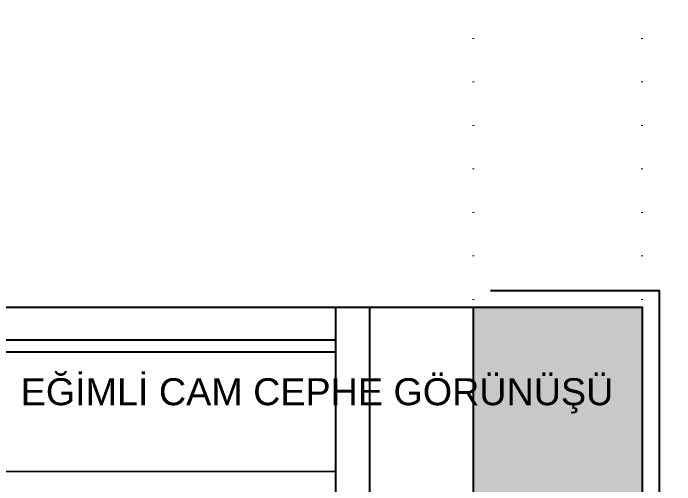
# Model space of a CAD drawing. Header units: inches. Extents: x 21 to 32698, y 13 to 3712.
# Drawn here: x 5273.5 to 5371.6, y 1325.7 to 1395.7 of the extents above; entities that cross this region are included whole.
import ezdxf

# ---------------------------------------------------------------- set-up
doc = ezdxf.new("R2010")
doc.units = ezdxf.units.IN
doc.header["$MEASUREMENT"] = 0
doc.linetypes.add('DOT', pattern=[6.35, 0, -6.35])
for name, color, linetype, lineweight in [('Z_MİM_-KM-BEAM-RAY', 8, 'DOT', 25), ('Z_MİM_-KM-Gor-15', 8, 'Continuous', 25), ('Z_MİM_-KM-PATTERN-STRC', 8, 'Continuous', 25), ('Z_MİM_-KM-STRC-CONCRETE', 8, 'Continuous', 25), ('Z_MİM_-KM-TEXT-DETL', 8, 'Continuous', 25), ('Z_MİM_-KM-WALL-PLASTER', 8, 'Continuous', 25), ('Z_MİM_00', 8, 'Continuous', 25)]:
    doc.layers.add(name, color=color, linetype=linetype, lineweight=lineweight)
doc.styles.get("Standard").update_dxf_attribs({"font": 'arial.ttf'})

# ---------------------------------------------------------------- blocks, each defined once
blk = doc.blocks.new('-KM_Kolon_ZK')
at = {"layer": 'Z_MİM_-KM-PATTERN-STRC'}
blk.add_hatch(color=256, dxfattribs=at).paths.add_polyline_path([(2009.999, 370), (2034.999, 370), (2034.999, 0), (2009.999, 0)], flags=0)
at = {"layer": 'Z_MİM_-KM-STRC-CONCRETE'}
blk.add_lwpolyline([(2009.999, 370), (2034.999, 370), (2034.999, 0), (2009.999, 0)], close=True, dxfattribs=at)
blk = doc.blocks.new('-KM- AL-2 EĞİMLİ CEPHE')
at = {"layer": 'Z_MİM_-KM-Gor-15'}
for p, q in [((-265.947, -0.213, -0.002), (-27.561, -0.213, 0)), ((-48.003, -0.253), (-47.996, -36.639)), ((-43.003, -0.253), (-43.003, -36.473)), ((-48.002, -5.11), (-152.296, -5.12, 0)), ((-48.002, -6.859), (-152.296, -6.869, 0)), ((-47.998, -24.601), (-152.292, -24.611, 0))]:
    blk.add_line(p, q, dxfattribs=at)
at = {"layer": 'Z_MİM_-KM-TEXT-DETL', "color": 7, "insert": (-94.687, -10.747), "char_height": 4, "attachment_point": 1}
blk.add_mtext_dynamic_manual_height_columns('EĞİMLİ CAM CEPHE GÖRÜNÜŞÜ', width=10924.71662, gutter_width=125, heights=[754.093], dxfattribs=at)
blk = doc.blocks.new('-KM_Kiriş İzi_ZK')
at = {"layer": 'Z_MİM_-KM-BEAM-RAY'}
for p, q in [((2010, 655), (2010, 370)), ((2035, 655), (2035, 370))]:
    blk.add_line(p, q, dxfattribs=at)

msp = doc.modelspace()

# ---------------------------------------------------------------- linework, layer by layer
at = {"layer": 'Z_MİM_-KM-WALL-PLASTER'}
msp.add_lwpolyline([(5344.258, 1354.583), (5369.257, 1354.583), (5369.257, 1004.583), (5744.258, 1004.583)], dxfattribs=at)

# ---------------------------------------------------------------- block references
at = {"layer": 'Z_MİM_-KM-BEAM-RAY'}
msp.add_blockref('-KM_Kiriş İzi_ZK', (3331.714, 982.083), dxfattribs=at)
at = {"layer": 'Z_MİM_-KM-STRC-CONCRETE'}
msp.add_blockref('-KM_Kolon_ZK', (3331.758, 982.083), dxfattribs=at)
at = {"layer": 'Z_MİM_00'}
msp.add_blockref('-KM- AL-2 EĞİMLİ CEPHE', (5369.318, 1352.296), dxfattribs=at)

doc.saveas('drawing.dxf')
